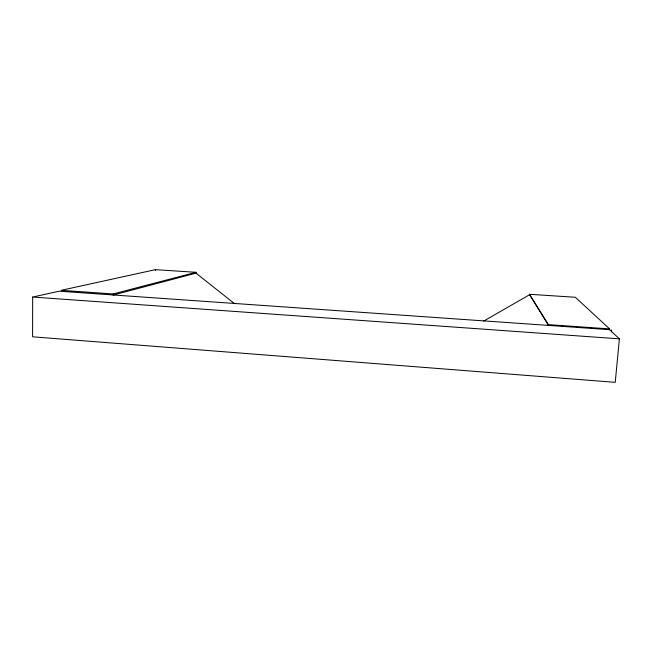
<?xml version="1.0" encoding="UTF-8"?>
<svg xmlns="http://www.w3.org/2000/svg" width="652" height="652" viewBox="0 0 652 652"><rect width="100%" height="100%" fill="white"/><g stroke="black" fill="none" stroke-linecap="round" stroke-linejoin="round"><path stroke-width="0.98" d="M32.665 297.043L32.6 336.807L615.227 382.341L619.4 338.844L609.522 329.676L59.202 291.2L32.665 297.043L619.4 338.844M195.991 273.155L196.016 272.3L113.138 293.946L113.122 295.054L195.991 273.155L234.557 303.685M155.412 270.507L155.429 269.659L196.016 272.3M529.416 294.28L548.495 324.639L548.43 325.405L529.416 294.28L575.317 297.271L609.596 328.91L609.522 329.676M611.47 331.811L611.657 329.79M483.67 321.094L529.367 294.851M155.429 269.659L61.149 290.319L113.138 293.946M548.495 324.639L609.596 328.91"/></g></svg>
